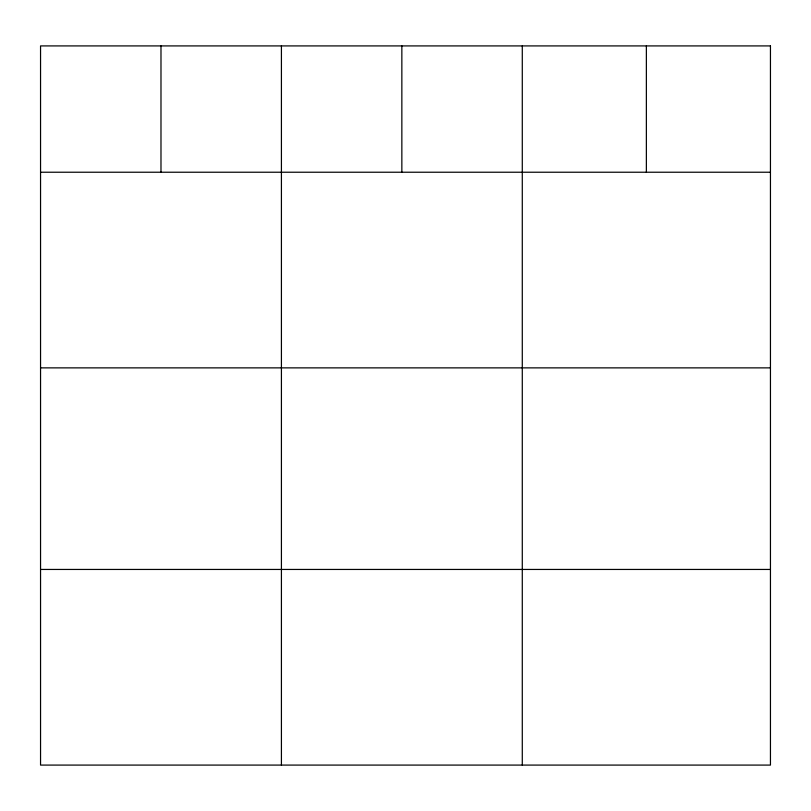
<?xml version="1.0" encoding="UTF-8"?>
<svg xmlns="http://www.w3.org/2000/svg" width="811" height="811" viewBox="0 0 811 811"><rect width="100%" height="100%" fill="white"/><g stroke="black" fill="none" stroke-linecap="round" stroke-linejoin="round"><path stroke-width="1.22" d="M40.55 172.226L770.45 172.226M40.55 367.87L770.45 367.87M40.55 569.444L770.45 569.444M646.367 45.913L646.367 172.226M522.284 45.913L522.284 765.087M401.85 45.913L401.85 172.226M281.417 45.913L281.417 765.087M160.983 45.913L160.983 172.226M770.45 45.913L40.55 45.913L40.55 765.087L770.45 765.087L770.45 45.913"/></g></svg>
